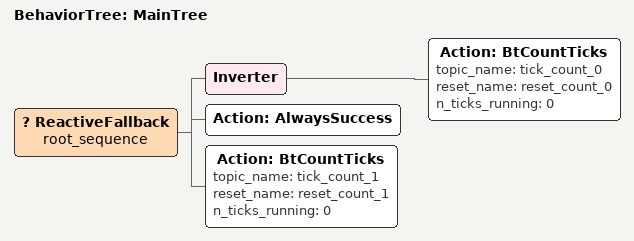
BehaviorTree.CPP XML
<!-- Test: We expect that tick_count_0 is ticked multiple times and tick_count_1 is never ticked -->
<root BTCPP_format="4" >
    <BehaviorTree ID="MainTree">
        <ReactiveFallback name="root_sequence">
            <Inverter>
                <Action ID="BtCountTicks" topic_name="tick_count_0" reset_name="reset_count_0" n_ticks_running="0" />
            </Inverter>
            <Action ID="AlwaysSuccess" />
            <Action ID="BtCountTicks" topic_name="tick_count_1" reset_name="reset_count_1" n_ticks_running="0" />
        </ReactiveFallback>
    </BehaviorTree>
</root>
